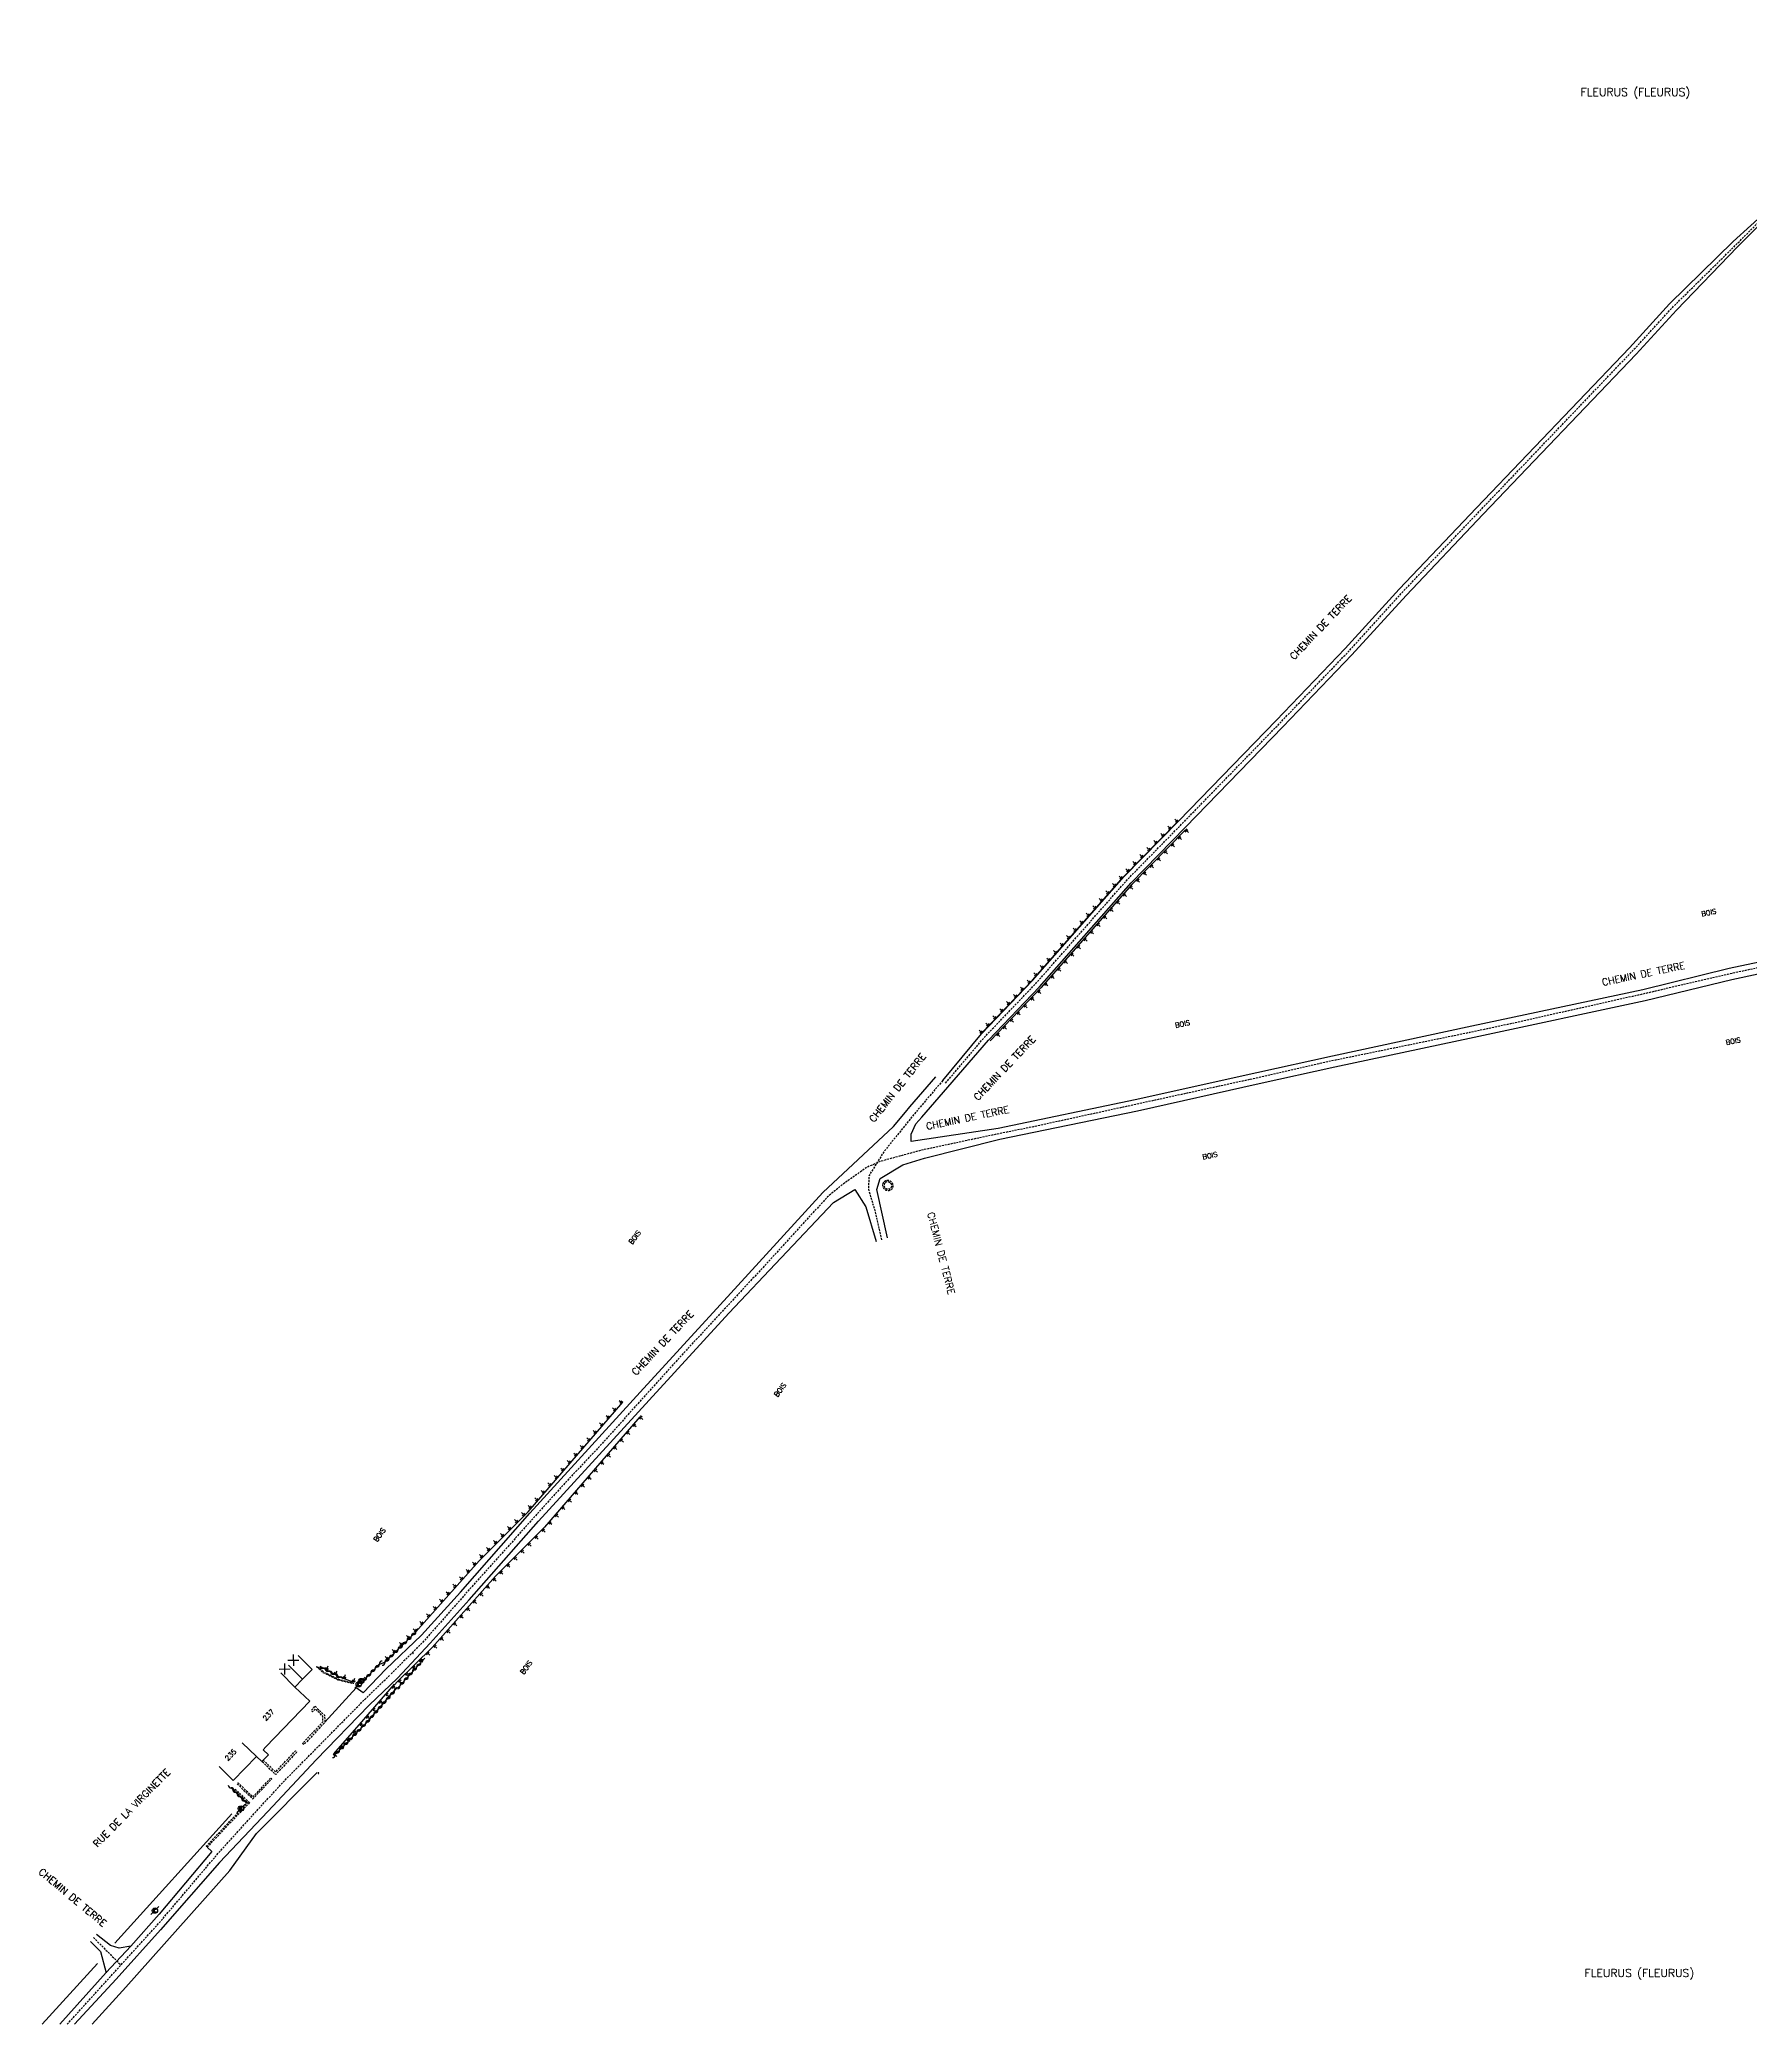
# Model space of a CAD drawing. Header units: millimetres. Extents: x 160000 to 161001, y 127000 to 128000.
# Drawn here: x 160070 to 160501, y 127000 to 127500 of the extents above; entities that cross this region are included whole.
import ezdxf
from ezdxf.enums import TextEntityAlignment as Align

# ---------------------------------------------------------------- set-up
doc = ezdxf.new("R2010")
doc.units = ezdxf.units.MM
doc.linetypes.add('DASHED', pattern=[0.75, 0.5, -0.25])
doc.layers.get('0').update_dxf_attribs({"linetype": 'CONTINUOUS'})
for name, color, linetype in [('W0001', 6, 'DASHED'), ('W0008', 7, 'CONTINUOUS'), ('W0100', 7, 'CONTINUOUS'), ('W0112', 1, 'DASHED'), ('W0211', 2, 'CONTINUOUS'), ('W0302', 3, 'CONTINUOUS'), ('W0310', 3, 'CONTINUOUS'), ('W0471', 7, 'CONTINUOUS'), ('W0980', 7, 'CONTINUOUS'), ('W0984', 7, 'CONTINUOUS'), ('W0989', 7, 'CONTINUOUS'), ('W0991', 7, 'CONTINUOUS'), ('W1102', 7, 'CONTINUOUS')]:
    doc.layers.add(name, color=color, linetype=linetype)
doc.styles.get("Standard").update_dxf_attribs({"font": 'romans.shx', "width": 0.85})

# ---------------------------------------------------------------- blocks, each defined once
blk = doc.blocks.new('t211o')
at = {"color": 0, "linetype": 'Continuous'}
for p, q in [((-0.29, 0.5), (-0.29, 0)), ((0, 1), (0, 0)), ((0.29, 0.5), (0.29, 0))]:
    blk.add_line(p, q, dxfattribs=at)
blk = doc.blocks.new('t310o')
at = {"color": 0, "linetype": 'Continuous'}
for centre, start, end in [((-0.5, 0.38), 216.8699, 323.1304), ((0.5, -0.37), 36.8699, 143.1303)]:
    blk.add_arc(centre, 0.625, start, end, dxfattribs=at)
blk = doc.blocks.new('T471')
for p, q in [((-0.333334, 0.333334), (-0.333334, -0.333334)), ((-0.333334, 0.333334), (0.333334, 0.333334)), ((-0.333334, 0), (0, 0)), ((0.500001, 0.500001), (1.000002, 1.000002)), ((-0.500001, -0.500001), (-1.000002, -1.000002)), ((-0.333334, -0.333334), (0.333334, -0.333334))]:
    blk.add_line(p, q)
blk.add_ellipse((0, 0), major_axis=(0.471405, 0.471405), ratio=1, start_param=5.4977871438, end_param=11.780972451)
blk = doc.blocks.new('t991o')
at = {"color": 0, "linetype": 'Continuous'}
for p, q in [((-1, 1), (1, -1)), ((-1, -1), (1, 1))]:
    blk.add_line(p, q, dxfattribs=at)

msp = doc.modelspace()

# ---------------------------------------------------------------- linework, layer by layer
at = {"layer": 'W0001', "flags": 128}
msp.add_lwpolyline([(160298.16, 127237.14), (160308.04, 127248.8), (160320.87, 127262.22), (160343.96, 127288.42), (160357.71, 127302.46), (160382.23, 127327.7), (160399.62, 127345.83), (160413.23, 127360.81), (160432.71, 127381.29), (160471.2, 127421.61), (160481.34, 127432.65), (160497.28, 127448.37), (160506.86, 127457.94), (160507.12, 127458.22), (160518.49, 127470.97), (160524.24, 127478.74), (160524.73, 127479.29, 0.072674), (160526.16, 127481.47, 0.054581), (160527.31, 127484.83, 0.063171), (160527.64, 127488.39, 0.063368), (160527.09, 127491.89, 0.013687), (160525.78, 127495.45, 0.021492), (160524.8, 127497.62, 0.001176), (160523.21, 127500.76, 0.007162), (160522.93, 127501.28, 0.003945), (160522.58, 127501.86), (160508.3, 127524.17), (160507.05, 127526.29, -0.025885), (160504.41, 127531.37, -0.06717), (160503.73, 127533.61, -0.038878), (160503.09, 127541.42, -0.069993), (160503.69, 127545.85, -0.027825), (160505.38, 127550.76, -0.046066), (160506.85, 127553.61, -0.015016), (160509.06, 127556.83, -0.023474), (160510.65, 127558.8, -0.017159), (160511.12, 127559.3, -0.024031), (160511.51, 127559.65), (160523.01, 127568.98), (160533.91, 127577.39), (160537.61, 127580.65), (160540.42, 127582.76), (160543.34, 127584.01), (160547.45, 127585.27), (160550.77, 127585.84), (160564.6, 127600.4), (160582.73, 127612.93), (160592.55, 127626.35), (160596.91, 127631.32), (160604.16, 127633.38), (160604.97, 127633.65, 0.055688), (160609.69, 127635.82, 0.098521), (160611.72, 127637.68, 0.026733), (160614.51, 127641.92, 0.08066), (160615.09, 127643.43), (160615.17, 127644.8), (160615.35, 127645.99, -0.118729), (160616.14, 127647.91, -0.10564), (160617.76, 127649.37, -0.00703), (160618.68, 127649.79), (160622.09, 127651.17), (160624.51, 127653.25), (160627.04, 127657.81), (160627.56, 127658.29, -0.006316), (160630.62, 127661.03, -0.041663), (160631.22, 127661.47, -0.007119), (160635.3, 127663.9, -0.021267), (160636.74, 127664.65, -0.000049), (160637.34, 127664.9), (160643.64, 127667.52), (160648.49, 127670.19), (160668.63, 127683.03), (160674.41, 127688.34)], format="xyb", dxfattribs=at)
for points in [[(161000, 127385.97), (160985.26, 127381.17), (160976.45, 127378.38), (160966.53, 127374.5), (160955.3, 127370.41), (160946.92, 127366.51), (160940.09, 127363.71), (160931.72, 127360.69), (160919.73, 127357.85), (160881.22, 127348.25), (160853.49, 127341.86), (160829.5, 127336.54), (160798.7, 127330.39), (160744.19, 127316.68), (160722.18, 127311.35), (160709.19, 127308.15), (160685.2, 127302.39), (160677.72, 127300.91), (160658.36, 127297.75), (160652.71, 127297.07), (160647.8, 127296.72), (160643.71, 127296.21), (160638.3, 127295.17), (160627.11, 127293.01), (160591.17, 127285.28), (160563.47, 127279.12), (160536.09, 127273.88), (160514.2, 127268.65), (160495.08, 127264.5), (160473.75, 127259.54), (160441.37, 127252.26), (160430.15, 127249.85), (160395.11, 127242.64), (160376.27, 127238.35), (160320.32, 127226.13), (160311.04, 127224.26), (160300.37, 127221.98), (160292.2, 127220.24), (160281.8, 127217.42), (160278.34, 127215.92), (160271.94, 127211.4), (160268.32, 127208.39), (160254.75, 127193.49), (160232.87, 127169.88), (160209.96, 127144.52), (160201.18, 127135.19), (160176.88, 127108.07), (160166.98, 127096.81), (160158.35, 127088.16)], [(160297.42, 127237.76), (160290.17, 127229.24), (160282.63, 127219.9), (160278.86, 127213.84), (160278.69, 127210.39), (160280.32, 127204.99), (160282.06, 127197.51)], [(160076.87, 127000), (160088.4, 127012.74), (160099.96, 127025.45), (160106.91, 127033.62), (160114.28, 127042.35), (160130.85, 127060.6), (160151.93, 127081.95), (160158.35, 127088.16)], [(160083.47, 127021.88), (160090.41, 127014.95)]]:
    msp.add_lwpolyline(points, dxfattribs=at)
at = {"layer": 'W0008', "flags": 128}
for points in [[(160297.42, 127237.76), (160307.2, 127249.55), (160320.04, 127262.98), (160343.14, 127289.19), (160356.91, 127303.24), (160381.43, 127328.48), (160398.79, 127346.6), (160412.41, 127361.57), (160431.89, 127382.06), (160470.38, 127422.38), (160480.53, 127433.44), (160496.51, 127449.19), (160505.44, 127457.2)], [(160298.68, 127236.1), (160308.92, 127247.96), (160321.77, 127261.39), (160344.85, 127287.59), (160358.59, 127301.6), (160383.11, 127326.85), (160400.51, 127345), (160414.13, 127359.97), (160433.59, 127380.44), (160472.09, 127420.77), (160482.24, 127431.83), (160497.64, 127447.79), (160506.21, 127456.4)], [(160283.48, 127198.17), (160280.83, 127210.3), (160281.65, 127213.09), (160287.37, 127216.55), (160292.84, 127218.24), (160311.85, 127222.97), (160346.5, 127230.15), (160377.13, 127237.01), (160396.22, 127241.21), (160431.28, 127248.72), (160474.39, 127257.94), (160496.18, 127263.25), (160514.9, 127267.23), (160536.97, 127272.61), (160564.57, 127277.92), (160592.65, 127284.1), (160635.43, 127293.26), (160650.26, 127295.57)], [(160650.75, 127298.31), (160634.9, 127295.99), (160592.06, 127286.82), (160564.01, 127280.65), (160536.38, 127275.33), (160514.28, 127269.94), (160495.56, 127265.96), (160473.77, 127260.66), (160430.7, 127251.44), (160395.63, 127243.92), (160376.53, 127239.73), (160345.92, 127232.87), (160311.36, 127225.71), (160289.5, 127222.38), (160289.46, 127224.28), (160290.68, 127226.88), (160292.13, 127228.55), (160298.68, 127236.1)], [(160157.16, 127089.49), (160166.16, 127098.07), (160175.92, 127108.9), (160193.39, 127128.77), (160221.25, 127159.3), (160241.33, 127181.23), (160267.19, 127209.6), (160285.05, 127226.21), (160288.03, 127229.83), (160289.16, 127231.13), (160295.71, 127238.68)], [(160160.07, 127087.19), (160168.33, 127096.02), (160178.15, 127106.91), (160195.61, 127126.77), (160223.46, 127157.28), (160243.53, 127179.2), (160269.93, 127207.03), (160275.29, 127210.32), (160278.03, 127205.99), (160280.64, 127197.21)], [(160160.07, 127087.19), (160152.98, 127080.41), (160139.6, 127066.63), (160127.43, 127053.59), (160115.25, 127040.75), (160100.4, 127023.82), (160089.19, 127011.4), (160078.74, 127000)], [(160157.16, 127089.49), (160151.43, 127083.54), (160149.68, 127084.73), (160141.79, 127076.08)], [(160112.15, 127044.62), (160113.35, 127043.57), (160100.02, 127027.78), (160092.91, 127019.65), (160086.69, 127013.02), (160075.01, 127000)], [(160082.72, 127020.87), (160085.27, 127018.37), (160086.7, 127013.01)], [(160092.91, 127019.65), (160090, 127019.2), (160087.83, 127019.87), (160084.23, 127022.65)]]:
    msp.add_lwpolyline(points, dxfattribs=at)
at = {"layer": 'W0100', "flags": 128}
msp.add_lwpolyline([(160135.04, 127092.93), (160138.6, 127089.42), (160136.19, 127086.98), (160134.19, 127084.98), (160138.01, 127081.39), (160126.91, 127069.9), (160126.22, 127069.18), (160127.56, 127067.9), (160125.92, 127066.21), (160124.6, 127067.46), (160118.71, 127061.42), (160115.13, 127064.91)], dxfattribs=at)
at = {"layer": 'W0112', "flags": 128}
for points in [[(160282.62, 127212.2, 0.314039), (160282.41, 127210.85, 0.240395), (160283.41, 127210.1, 0.235771), (160284.62, 127210.47, 0.276704), (160284.92, 127211.52, 0.238099), (160284.09, 127212.46, 0.357926)], [(160282.87, 127211.96, 0.314039), (160282.73, 127211.01, 0.240395), (160283.47, 127210.45, 0.235771), (160284.38, 127210.73, 0.276704), (160284.58, 127211.43, 0.238099), (160283.96, 127212.13, 0.36988)], [(160164, 127093.63, 0.977486), (160163.97, 127093.43, 1.023033)], [(160140.3, 127063.27, 1.023033), (160140.1, 127063.23, 0.977486)]]:
    msp.add_lwpolyline(points, format="xyb", close=True, dxfattribs=at)
for points in [[(160145.13, 127086.73), (160141.37, 127088.59), (160139.7, 127090.03), (160139.83, 127090.19), (160141.48, 127088.77), (160145.2, 127086.93), (160148.94, 127086.01), (160148.89, 127085.81)], [(160139.33, 127080.12), (160141.69, 127077.86), (160141.79, 127076.08), (160136.52, 127070.47), (160136.19, 127070.78), (160141.32, 127076.25), (160141.24, 127077.65), (160139.35, 127079.46), (160138.69, 127078.73), (160138.35, 127079.04)], [(160123.64, 127056.77), (160128.43, 127061.87), (160128.17, 127062.11), (160123.63, 127057.27), (160119.93, 127060.84), (160119.69, 127060.59)], [(160122.79, 127055.86), (160112.15, 127044.62), (160111.9, 127044.86), (160122.3, 127055.84), (160118.92, 127059.04), (160119.16, 127059.29)]]:
    msp.add_lwpolyline(points, close=True, dxfattribs=at)
msp.add_lwpolyline([(160126.25, 127066.55), (160129.39, 127063.58), (160134.38, 127068.88), (160134.72, 127068.56), (160129.41, 127062.91), (160125.92, 127066.21)], dxfattribs=at)
at = {"layer": 'W0211'}
msp.add_line((160160, 127086.26), (160159.36, 127085.54), dxfattribs=at)
at = {"layer": 'W0211', "flags": 128}
for points in [[(160307.31, 127249.75), (160320.06, 127263.03), (160342.99, 127289.1), (160356.58, 127302.91)], [(160358.58, 127300.94), (160345.04, 127287.18), (160322.13, 127261.13), (160309.34, 127247.8)], [(160156.96, 127091.22), (160164.69, 127098.85), (160180.62, 127116.78), (160192.97, 127129.15), (160203.59, 127141.36), (160216.81, 127156.73)], [(160221.11, 127153.04), (160207.88, 127137.65), (160197.12, 127125.28), (160184.75, 127112.9), (160168.81, 127094.94), (160160, 127086.26)], [(160148.89, 127086.19), (160145.53, 127087.45), (160140.62, 127090.12)], [(160144.08, 127068.16), (160151.62, 127076.83), (160159.29, 127085.71)]]:
    msp.add_lwpolyline(points, dxfattribs=at)
at = {"layer": 'W0302', "flags": 128}
for points in [[(160083.17, 127000), (160091.64, 127009.32), (160117.82, 127038.75), (160124.55, 127048.11), (160139.82, 127063.46)], [(160118.33, 127053.06), (160088.91, 127020.48)], [(160084.48, 127015.36), (160070.56, 127000)]]:
    msp.add_lwpolyline(points, dxfattribs=at)
at = {"layer": 'W0310', "flags": 128}
for points in [[(160164.69, 127098.85), (160156.96, 127091.22), (160155.58, 127090.61)], [(160145.53, 127087.45), (160140.62, 127090.12)], [(160155.51, 127090.78), (160151.33, 127086.35)], [(160160.17, 127084.74), (160160.54, 127085.12), (160166.93, 127092.23)], [(160144.38, 127067.94), (160152.43, 127076.15), (160160.1, 127084.91)], [(160118.17, 127059.56), (160121.95, 127055.82)]]:
    msp.add_lwpolyline(points, dxfattribs=at)
at = {"layer": 'W1102'}
for p, q in [((160132.65, 127090.51), (160136.19, 127086.98)), ((160136.19, 127086.98), (160132.65, 127090.51)), ((160134.19, 127084.98), (160130.66, 127088.52)), ((160124.6, 127067.46), (160120.98, 127070.91))]:
    msp.add_line(p, q, dxfattribs=at)

# ---------------------------------------------------------------- block references
at = {"layer": 'W0211'}
for p, rotation in [((160353.07, 127299.34), 45.45923270806285), ((160354.82, 127301.12), 45.45923270806285), ((160356.58, 127302.91), 45.45923270806285), ((160358.58, 127300.94), 225.4592327080707), ((160349.56, 127295.78), 45.45923270806285), ((160351.32, 127297.56), 45.45923270806285), ((160353.32, 127295.6), 225.4592327080707), ((160355.08, 127297.38), 225.4592327080707), ((160356.83, 127299.16), 225.4592327080707), ((160344.3, 127290.43), 45.45923270806285), ((160346.06, 127292.22), 45.45923270806285), ((160347.81, 127294), 45.45923270806285), ((160348.06, 127290.25), 225.4592327080707), ((160349.81, 127292.03), 225.4592327080707), ((160351.57, 127293.81), 225.4592327080707), ((160339.27, 127284.87), 48.67100346518647), ((160340.92, 127286.75), 48.67100346518647), ((160342.58, 127288.63), 48.67100346518647), ((160344.58, 127286.66), 228.6710034650936), ((160346.31, 127288.47), 225.4592327080707), ((160334.32, 127279.24), 48.67100346518647), ((160335.97, 127281.12), 48.67100346518647), ((160337.62, 127283), 48.67100346518647), ((160339.63, 127281.03), 228.6710034650936), ((160341.28, 127282.9), 228.6710034650936), ((160342.93, 127284.78), 228.6710034650936), ((160331.02, 127275.49), 48.67100346518647), ((160332.67, 127277.36), 48.67100346518647), ((160334.68, 127275.4), 228.6710034650936), ((160336.33, 127277.27), 228.6710034650936), ((160337.98, 127279.15), 228.6710034650936), ((160326.07, 127269.85), 48.67100346518647), ((160327.72, 127271.73), 48.67100346518647), ((160329.37, 127273.61), 48.67100346518647), ((160331.38, 127271.64), 228.6710034650936), ((160333.03, 127273.52), 228.6710034650936), ((160321.11, 127264.22), 48.67100346518647), ((160322.76, 127266.1), 48.67100346518647), ((160324.41, 127267.98), 48.67100346518647), ((160326.42, 127266.01), 228.6710034650936), ((160328.07, 127267.89), 228.6710034650936), ((160329.72, 127269.76), 228.6710034650936), ((160317.7, 127260.57), 46.16281781258369), ((160319.43, 127262.37), 46.16281781258369), ((160321.44, 127260.41), 226.1628178127445), ((160323.12, 127262.25), 228.6710034650936), ((160324.77, 127264.13), 228.6710034650936), ((160312.51, 127255.16), 46.16281781258369), ((160314.24, 127256.96), 46.16281781258369), ((160315.97, 127258.77), 46.16281781258369), ((160316.24, 127255), 226.1628178127445), ((160317.97, 127256.8), 226.1628178127445), ((160319.71, 127258.6), 226.1628178127445), ((160307.31, 127249.75), 46.16281781258369), ((160309.04, 127251.55), 46.16281781258369), ((160310.77, 127253.36), 46.16281781258369), ((160312.78, 127251.39), 226.1628178127445), ((160314.51, 127253.19), 226.1628178127445), ((160311.05, 127249.59), 226.1628178127445), ((160215.02, 127154.65), 49.32493264316976), ((160216.65, 127156.55), 49.32493264316976), ((160211.76, 127150.86), 49.32493264316976), ((160213.39, 127152.76), 49.32493264316976), ((160219.48, 127151.14), 229.3249326431697), ((160221.11, 127153.04), 229.3249326431697), ((160206.87, 127145.17), 49.32493264316976), ((160208.5, 127147.07), 49.32493264316976), ((160210.13, 127148.96), 49.32493264316976), ((160214.59, 127145.45), 229.3249326431697), ((160216.22, 127147.35), 229.3249326431697), ((160217.85, 127149.25), 229.3249326431697), ((160201.97, 127139.49), 48.97203005498533), ((160203.61, 127141.38), 49.32493264316976), ((160205.24, 127143.28), 49.32493264316976), ((160211.33, 127141.66), 229.3249326431697), ((160212.96, 127143.56), 229.3249326431697), ((160198.69, 127135.72), 48.97203005498533), ((160200.33, 127137.61), 48.97203005498533), ((160206.43, 127135.98), 228.9720300549856), ((160208.07, 127137.87), 229.3249326431697), ((160209.7, 127139.77), 229.3249326431697), ((160193.77, 127130.06), 48.97203005498533), ((160195.41, 127131.95), 48.97203005498533), ((160197.05, 127133.84), 48.97203005498533), ((160201.51, 127130.33), 228.9720300549856), ((160203.15, 127132.21), 228.9720300549856), ((160204.79, 127134.1), 228.9720300549856), ((160188.53, 127124.7), 45.03416414064065), ((160190.29, 127126.47), 45.03416414064065), ((160192.06, 127128.24), 45.03416414064065), ((160198.23, 127126.55), 228.9720300549856), ((160199.87, 127128.44), 228.9720300549856), ((160183.23, 127119.39), 45.03416414064065), ((160184.99, 127121.16), 45.03416414064065), ((160186.76, 127122.93), 45.03416414064065), ((160193.01, 127121.17), 225.0341641406406), ((160194.78, 127122.94), 225.0341641406406), ((160196.55, 127124.71), 225.0341641406406), ((160179.75, 127115.8), 48.38952952423412), ((160181.46, 127117.63), 45.03416414064065), ((160187.71, 127115.86), 225.0341641406406), ((160189.48, 127117.63), 225.0341641406406), ((160191.25, 127119.4), 225.0341641406406), ((160174.77, 127110.2), 48.38952952423412), ((160176.43, 127112.07), 48.38952952423412), ((160178.09, 127113.93), 48.38952952423412), ((160182.55, 127110.42), 228.3895295242341), ((160184.21, 127112.29), 228.3895295242341), ((160185.95, 127114.09), 225.0341641406406), ((160169.79, 127104.59), 48.38952952423412), ((160171.45, 127106.46), 48.38952952423412), ((160173.11, 127108.33), 48.38952952423412), ((160177.57, 127104.81), 228.3895295242341), ((160179.23, 127106.68), 228.3895295242341), ((160180.89, 127108.55), 228.3895295242341), ((160166.47, 127100.85), 48.38952952423412), ((160168.13, 127102.72), 48.38952952423412), ((160174.25, 127101.08), 228.3895295242341), ((160175.91, 127102.95), 228.3895295242341), ((160161.26, 127095.46), 44.62584945573512), ((160163.04, 127097.22), 44.62584945573512), ((160164.81, 127098.98), 48.38952952423412), ((160169.27, 127095.47), 228.3895295242341), ((160170.93, 127097.34), 228.3895295242341), ((160172.59, 127099.21), 228.3895295242341), ((160142.09, 127089.32), 331.4937259677114), ((160157.7, 127091.95), 44.62584945573512), ((160159.48, 127093.7), 44.62584945573512), ((160163.97, 127090.17), 224.6258494557349), ((160165.75, 127091.92), 224.6258494557349), ((160167.53, 127093.68), 224.6258494557349), ((160144.29, 127088.12), 331.4937259677114), ((160146.55, 127087.07), 339.4828623985735), ((160148.89, 127086.19), 339.4828623985735), ((160158.82, 127085.16), 229.1543496259067), ((160160.41, 127086.66), 224.6258494557349), ((160162.19, 127088.41), 224.6258494557349), ((160155.55, 127081.38), 229.1543496259067), ((160157.18, 127083.27), 229.1543496259067), ((160150.64, 127075.71), 229.0005006193536), ((160152.28, 127077.6), 229.1543496259067), ((160153.91, 127079.49), 229.1543496259067), ((160145.72, 127070.05), 229.0005006193536), ((160147.36, 127071.94), 229.0005006193536), ((160149, 127073.82), 229.0005006193536), ((160144.08, 127068.16), 229.0005006193536)]:
    msp.add_blockref('t211o', p, dxfattribs=dict(at, rotation=rotation))
at = {"layer": 'W0310'}
for p, rotation in [((160160.23, 127094.45), 224.6258494557351), ((160161.35, 127095.55), 224.6258494557351), ((160162.46, 127096.65), 224.6258494557351), ((160163.58, 127097.75), 224.6258494557351), ((160164.69, 127098.85), 224.6258494557351), ((160141.41, 127089.69), 151.4937883964517), ((160154.43, 127089.64), 226.6407171953196), ((160155.51, 127090.78), 226.6407171953196), ((160156.89, 127091.15), 224.6258494557351), ((160158, 127092.25), 224.6258494557351), ((160159.12, 127093.35), 224.6258494557351), ((160164.91, 127089.98), 48.05712115058008), ((160165.95, 127091.14), 48.05712115058008), ((160142.78, 127088.94), 151.4937883964517), ((160144.16, 127088.19), 151.4937883964517), ((160145.53, 127087.45), 151.4937883964517), ((160152.28, 127087.36), 226.6407171953196), ((160153.36, 127088.5), 226.6407171953196), ((160160.72, 127085.32), 48.05712115058008), ((160161.77, 127086.48), 48.05712115058008), ((160162.81, 127087.65), 48.05712115058008), ((160163.86, 127088.81), 48.05712115058008), ((160155.17, 127079.28), 48.79027227256179), ((160156.2, 127080.46), 48.79027227256179), ((160157.23, 127081.63), 48.79027227256179), ((160158.26, 127082.81), 48.79027227256179), ((160159.3, 127083.99), 48.79027227256179), ((160150.96, 127074.65), 45.56511909387377), ((160152.05, 127075.76), 45.56511909387377), ((160153.11, 127076.92), 48.79027227256179), ((160154.14, 127078.1), 48.79027227256179), ((160146.57, 127070.17), 45.56511909387377), ((160147.67, 127071.29), 45.56511909387377), ((160148.76, 127072.41), 45.56511909387377), ((160149.86, 127073.53), 45.56511909387377), ((160144.38, 127067.94), 45.56511909387377), ((160145.47, 127069.05), 45.56511909387377), ((160118.17, 127059.56), 315.334479999397), ((160119.28, 127058.46), 315.334479999397), ((160120.4, 127057.36), 315.334479999397), ((160121.51, 127056.26), 315.334479999397)]:
    msp.add_blockref('t310o', p, dxfattribs=dict(at, rotation=rotation))
at = {"layer": 'W0471'}
for p in [(160150.33, 127085.66), (160150.95, 127086.48), (160120.65, 127054.37), (160098.99, 127028.65)]:
    msp.add_blockref('T471', p, dxfattribs=at)
at = {"layer": 'W0991'}
for p, rotation in [((160131.65, 127089.52), 315.3114446369205), ((160133.84, 127091.73), 315.5027350288149)]:
    msp.add_blockref('t991o', p, dxfattribs=dict(at, rotation=rotation))

# ---------------------------------------------------------------- texts
at = {"layer": 'W0980'}
for p in [(160471.9, 127486.65), (160472.89, 127012.79)]:
    msp.add_text('FLEURUS (FLEURUS)', height=2, dxfattribs=at).set_placement(p, align=Align.MIDDLE)
at = {"layer": 'W0984'}
for s, rotation, p in [('BOIS', 11.6038, (160490.4, 127280.09)), ('BOIS', 11.6038, (160357.83, 127252.04)), ('BOIS', 11.6038, (160496.54, 127247.7)), ('BOIS', 11.6038, (160364.76, 127218.86)), ('BOIS', 53.6714, (160219.86, 127198.29)), ('BOIS', 53.6714, (160256.47, 127159.85)), ('BOIS', 53.6714, (160155.58, 127123.33)), ('BOIS', 53.6714, (160192.5, 127089.93)), ('237', 45.534, (160127.59, 127077.95)), ('235', 45.7058, (160118.03, 127067.89))]:
    msp.add_text(s, height=1.25, rotation=rotation, dxfattribs=at).set_placement(p, align=Align.MIDDLE)
at = {"layer": 'W0989'}
for s, rotation, p in [('CHEMIN DE TERRE', 46.5706, (160392.63, 127351.95)), ('CHEMIN DE TERRE', 11.8081, (160473.93, 127264.65)), ('CHEMIN DE TERRE', 46.5706, (160312.99, 127240.91)), ('CHEMIN DE TERRE', 51.6262, (160286.02, 127235.96)), ('CHEMIN DE TERRE', 11.8081, (160303.69, 127228.38)), ('CHEMIN DE TERRE', 284.4495, (160297.03, 127194.27)), ('CHEMIN DE TERRE', 46.585, (160226.85, 127171.67)), ('RUE DE LA VIRGINETTE', 45.422, (160093.12, 127054.52)), ('CHEMIN DE TERRE', 320.086, (160078.24, 127031.97))]:
    msp.add_text(s, height=1.75, rotation=rotation, dxfattribs=at).set_placement(p, align=Align.MIDDLE)

doc.saveas('drawing.dxf')
